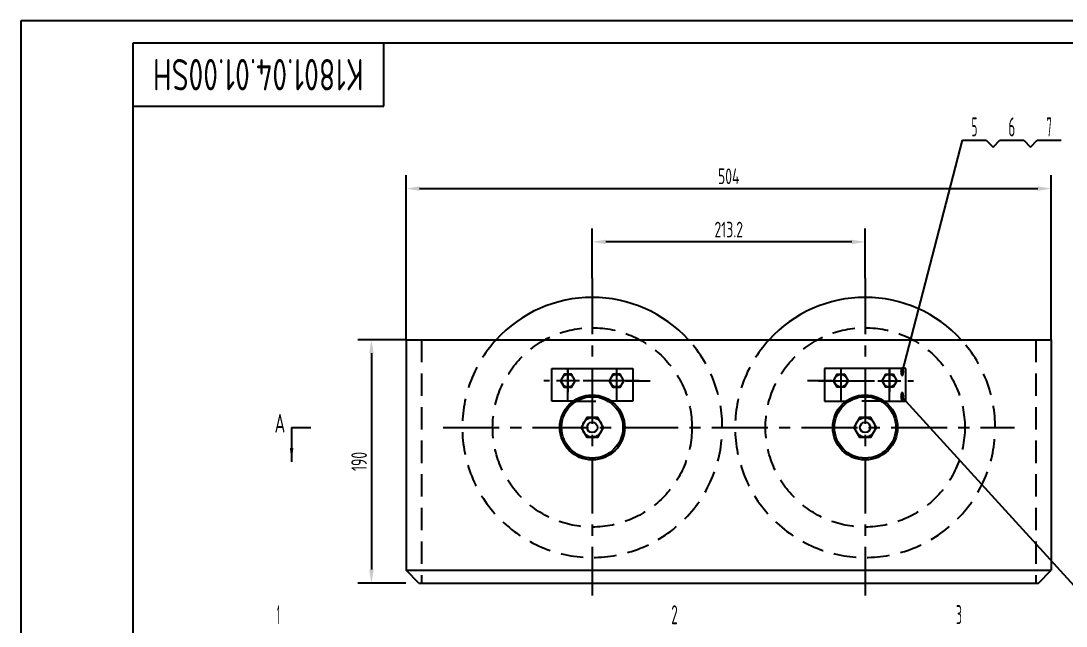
# Model space of a CAD drawing. Header units: millimetres. Extents: x 0 to 1470, y -40 to 1040.
# Drawn here: x 0 to 817, y 567 to 1040 of the extents above; entities that cross this region are included whole.
import ezdxf
from ezdxf.enums import TextEntityAlignment as Align

# ---------------------------------------------------------------- set-up
doc = ezdxf.new("R2010")
doc.units = ezdxf.units.MM
doc.header["$LTSCALE"] = 35
doc.linetypes.add('F', pattern=[0.75, 0.5, -0.25])
doc.linetypes.add('G', pattern=[2, 1.25, -0.25, 0.25, -0.25])
for name, color, linetype in [('01', 7, 'Continuous'), ('02', 1, 'Continuous'), ('04', 2, 'F'), ('05', 4, 'G'), ('08', 1, 'Continuous'), ('11', 3, 'Continuous')]:
    doc.layers.add(name, color=color, linetype=linetype)
doc.styles.get("Standard").update_dxf_attribs({"font": 'isocp', "width": 0.707, "bigfont": 'intecad.shx'})
doc.dimstyles.new('INTE', dxfattribs={"dimscale": 3.5, "dimtxt": 3.5, "dimasz": 3, "dimexe": 3, "dimexo": 0, "dimgap": 1, "dimtad": 1, "dimdec": 1, "dimdsep": 46, "dimtxsty": 'Standard', "dimcen": 0, "dimclrd": 1, "dimclre": 1, "dimclrt": 3, "dimadec": 0, "dimazin": 0, "dimtfac": 1, "dimtdec": 1, "dimtmove": 0, "dimatfit": 0, "dimfxl": 0, "dimarcsym": 0})

# ---------------------------------------------------------------- blocks, each defined once
blk = doc.blocks.new('*D2')
at = {"layer": '08', "color": 1, "lineweight": -2}
for p, q in [((300.84, 790.31), (263.36, 790.31)), ((273.86, 779.81), (273.86, 610.81)), ((300.84, 600.31), (263.36, 600.31))]:
    blk.add_line(p, q, dxfattribs=at)
at = {"layer": '08', "color": 1}
for points in [[(272.11, 779.81), (275.61, 779.81), (273.86, 790.31)], [(272.11, 610.81), (275.61, 610.81), (273.86, 600.31)]]:
    blk.add_solid(points, dxfattribs=at)
at = {"layer": 'Defpoints', "color": 0}
for p in [(300.84, 790.31), (273.86, 600.31), (300.84, 600.31)]:
    blk.add_point(p, dxfattribs=at)
at = {"layer": '08', "color": 3, "insert": (264.24, 695.31), "char_height": 12.25, "attachment_point": 5, "rotation": 90}
blk.add_mtext('190', dxfattribs=at)
blk = doc.blocks.new('*D3')
at = {"layer": '08', "color": 1, "lineweight": -2}
for p, q in [((301.04, 790.31), (301.04, 918.97)), ((805.04, 790.31), (805.04, 918.97)), ((311.54, 908.47), (794.54, 908.47))]:
    blk.add_line(p, q, dxfattribs=at)
at = {"layer": '08', "color": 1}
for points in [[(311.54, 910.22), (311.54, 906.72), (301.04, 908.47)], [(794.54, 910.22), (794.54, 906.72), (805.04, 908.47)]]:
    blk.add_solid(points, dxfattribs=at)
at = {"layer": 'Defpoints', "color": 0}
for p in [(805.04, 908.47), (301.04, 790.31), (805.04, 790.31)]:
    blk.add_point(p, dxfattribs=at)
at = {"layer": '08', "color": 3, "insert": (553.04, 918.1), "char_height": 12.25, "attachment_point": 5}
blk.add_mtext('504', dxfattribs=at)
blk = doc.blocks.new('*D6')
at = {"layer": '08', "color": 1, "lineweight": -2}
for p, q in [((446.44, 838.51), (446.44, 877.34)), ((659.64, 838.51), (659.64, 877.34)), ((649.14, 866.84), (456.94, 866.84))]:
    blk.add_line(p, q, dxfattribs=at)
at = {"layer": '08', "color": 1}
for points in [[(456.94, 868.59), (456.94, 865.09), (446.44, 866.84)], [(649.14, 868.59), (649.14, 865.09), (659.64, 866.84)]]:
    blk.add_solid(points, dxfattribs=at)
at = {"layer": 'Defpoints', "color": 0}
for p in [(446.44, 866.84), (446.44, 838.51), (659.64, 838.51)]:
    blk.add_point(p, dxfattribs=at)
at = {"layer": '08', "color": 3, "insert": (553.04, 876.47), "char_height": 12.25, "attachment_point": 5}
blk.add_mtext('213.2', dxfattribs=at)
blk = doc.blocks.new('*U15', base_point=(251.96, 168.31))
at = {"layer": '01'}
for p, q in [((251.96, 168.31), (251.96, 182.31)), ((195.96, 168.31), (251.96, 168.31))]:
    blk.add_line(p, q, dxfattribs=at)
blk = doc.blocks.new('*U16')
at = {"layer": '04'}
blk.add_blockref('*U15', (0, 0), dxfattribs=at)
blk = doc.blocks.new('*U17')
at = {"layer": '01'}
for points in [[(415, 292), (25, 292)], [(25, 292), (25, 5)]]:
    blk.add_lwpolyline(points, dxfattribs=at)
at = {"layer": '02'}
for points in [[(420, 297), (0, 297)], [(0, 297), (0, 0)]]:
    blk.add_lwpolyline(points, dxfattribs=at)

msp = doc.modelspace()

# ---------------------------------------------------------------- linework, layer by layer
for p, q in [((414.74, 767.91), (478.24, 767.91)), ((414.74, 742.51), (414.74, 767.91)), ((478.24, 767.91), (478.24, 742.51)), ((691.34, 767.91), (627.84, 767.91)), ((627.84, 767.91), (627.84, 742.51)), ((691.34, 742.51), (691.34, 767.91)), ((431.63, 742.51), (414.74, 742.51)), ((478.24, 742.51), (461.26, 742.51)), ((627.84, 742.51), (644.83, 742.51)), ((674.46, 742.51), (691.34, 742.51)), ((301.04, 610.31), (805.04, 610.31))]:
    msp.add_line(p, q)
for points in [[(455.24, 721.91), (450.84, 729.53), (442.05, 729.53), (437.65, 721.91), (442.05, 714.29), (450.84, 714.29)], [(668.44, 721.91), (664.04, 729.53), (655.25, 729.53), (650.85, 721.91), (655.25, 714.29), (664.04, 714.29)]]:
    msp.add_lwpolyline(points, close=True)
for centre, radius in [((446.44, 721.91), 7.62), ((659.64, 721.91), 7.62), ((446.44, 721.91), 4.07), ((659.64, 721.91), 4.07)]:
    msp.add_circle(centre, radius)
at = {"layer": '01'}
for p, q in [((301.04, 790.31), (301.04, 610.31)), ((301.04, 790.31), (805.04, 790.31)), ((805.04, 790.31), (805.04, 610.31)), ((211.53, 721.91), (226.53, 721.91)), ((311.04, 600.31), (301.04, 610.31)), ((795.04, 600.31), (805.04, 610.31)), ((311.04, 600.31), (795.04, 600.31))]:
    msp.add_line(p, q, dxfattribs=at)
at = {"layer": '01', "color": 7, "linetype": 'Continuous'}
for points in [[(421.71, 758.41), (424.58, 753.44), (430.31, 753.44), (433.18, 758.41), (430.31, 763.38), (424.58, 763.38)], [(459.71, 758.41), (462.58, 753.44), (468.31, 753.44), (471.18, 758.41), (468.31, 763.38), (462.58, 763.38)], [(646.38, 758.41), (643.51, 753.44), (637.78, 753.44), (634.91, 758.41), (637.78, 763.38), (643.51, 763.38)], [(684.38, 758.41), (681.51, 753.44), (675.78, 753.44), (672.91, 758.41), (675.78, 763.38), (681.51, 763.38)]]:
    msp.add_lwpolyline(points, close=True, dxfattribs=at)
for centre in [(427.44, 758.41), (465.44, 758.41), (640.64, 758.41), (678.64, 758.41)]:
    msp.add_circle(centre, 5, dxfattribs=at)
at = {"layer": '01'}
for centre, radius in [((446.44, 721.91), 25.38), ((446.44, 721.91), 23.98), ((659.64, 721.91), 25.38), ((659.64, 721.91), 23.98)]:
    msp.add_circle(centre, radius, dxfattribs=at)
for centre in [(446.44, 721.91), (659.64, 721.91)]:
    msp.add_arc(centre, 101.6, 42.31672, 137.68328, dxfattribs=at)
at = {"layer": '02'}
for p, q in [((688.59, 764.64), (735.69, 946.25)), ((735.69, 946.25), (754.29, 946.25)), ((754.29, 946.25), (759.6, 940.95)), ((759.6, 940.95), (764.9, 946.25)), ((764.9, 946.25), (783.5, 946.25)), ((783.5, 946.25), (788.8, 940.95)), ((788.8, 940.95), (794.11, 946.25)), ((794.11, 946.25), (812.71, 946.25)), ((688.58, 745.41), (852.93, 565.17)), ((211.53, 721.91), (211.53, 694.91))]:
    msp.add_line(p, q, dxfattribs=at)
msp.add_lwpolyline([(211.53, 694.91, 0, 2.7, 0), (211.53, 705.71, 0, 0, 0)], format="xyseb", dxfattribs=at)
at = {"layer": '04'}
for p, q in [((313.04, 790.31), (313.04, 600.31)), ((793.04, 790.31), (793.04, 600.31)), ((431.63, 742.51), (461.26, 742.51)), ((674.46, 742.51), (644.83, 742.51))]:
    msp.add_line(p, q, dxfattribs=at)
for centre in [(446.44, 721.91), (659.64, 721.91)]:
    msp.add_circle(centre, 77.85, dxfattribs=at)
for centre in [(446.44, 721.91), (659.64, 721.91)]:
    msp.add_arc(centre, 101.6, 137.68328, 42.31672, dxfattribs=at)
at = {"layer": '05', "color": 4, "linetype": 'G'}
for p, q in [((446.44, 838.51), (446.44, 590.65)), ((659.64, 838.51), (659.64, 590.65)), ((427.44, 742.51), (427.44, 767.91)), ((678.64, 742.51), (678.64, 767.91)), ((482.98, 758.41), (408.61, 758.41)), ((623.1, 758.41), (697.48, 758.41)), ((329.84, 721.91), (776.24, 721.91))]:
    msp.add_line(p, q, dxfattribs=at)
at = {"layer": '05'}
for p, q in [((465.44, 767.91), (465.44, 742.51)), ((640.64, 767.91), (640.64, 742.51)), ((427.44, 767.38), (427.44, 749.43)), ((678.64, 767.38), (678.64, 749.43)), ((436.42, 758.41), (418.47, 758.41)), ((472.42, 758.41), (458.47, 758.41)), ((472.42, 758.41), (491.62, 758.41)), ((633.67, 758.41), (614.46, 758.41)), ((633.67, 758.41), (647.62, 758.41)), ((669.67, 758.41), (687.62, 758.41))]:
    msp.add_line(p, q, dxfattribs=at)

# ---------------------------------------------------------------- block references
at = {"xscale": 3.5, "yscale": 3.5, "zscale": 3.5}
msp.add_blockref('*U17', (0, 0), dxfattribs=at)
at = {"xscale": 3.5, "yscale": 3.5}
msp.add_blockref('*U16', (283.5, 973), dxfattribs=at)

# ---------------------------------------------------------------- texts
at = {"layer": '02', "width": 0.605172}
for p, p2 in [((686.79, 761.64), (690.39, 761.64)), ((686.78, 742.41), (690.38, 742.41))]:
    msp.add_text('\\M+5A1F1', height=6, dxfattribs=at).set_placement(p, p2, align=Align.FIT)
at = {"layer": '11', "width": 0.696016}
msp.add_text('K1801.04.01.00SH', height=24.5, rotation=180, dxfattribs=at).set_placement((267.82, 1009.75), (103.18, 1009.75), align=Align.FIT)
at = {"layer": '11'}
for s, width, p, p2 in [('5', 0.527686, (742.68, 949.25), (747.31, 949.25)), ('6', 0.600695, (771.53, 949.25), (776.87, 949.25)), ('7', 0.514182, (801.31, 949.25), (805.51, 949.25)), ('1', 0.404, (200.16, 568.17), (202.26, 568.17)), ('2', 0.562593, (508.12, 568.17), (513.22, 568.17)), ('3', 0.527686, (730.64, 568.17), (735.28, 568.17))]:
    msp.add_text(s, height=14.85, dxfattribs=dict(at, width=width)).set_placement(p, p2, align=Align.FIT)
at = {"layer": '11', "width": 0.707}
msp.add_text('A', height=14.7, dxfattribs=at).set_placement((198.2, 713.43), align=Align.BOTTOM_LEFT)

# ---------------------------------------------------------------- dimensions: what is measured, and where the dimension line sits
at = {"layer": '08'}
for base, p1, p2, picture, middle in [((805.04, 908.47), (301.04, 790.31), (805.04, 790.31), '*D3', (553.04, 918.1)), ((446.44, 866.84), (659.64, 838.51), (446.44, 838.51), '*D6', (553.04, 876.47))]:
    dim = msp.add_linear_dim(base=base, p1=p1, p2=p2, dimstyle='INTE', dxfattribs=at)
    dim.commit()
    dim.dimension.update_dxf_attribs({"geometry": picture, "text_midpoint": middle})
dim = msp.add_aligned_dim(p1=(300.84, 790.31), p2=(300.84, 600.31), distance=-26.98, dimstyle='INTE', dxfattribs=at)
dim.commit()
dim.dimension.update_dxf_attribs({"geometry": '*D2', "text_midpoint": (264.24, 695.31)})

doc.saveas('drawing.dxf')
